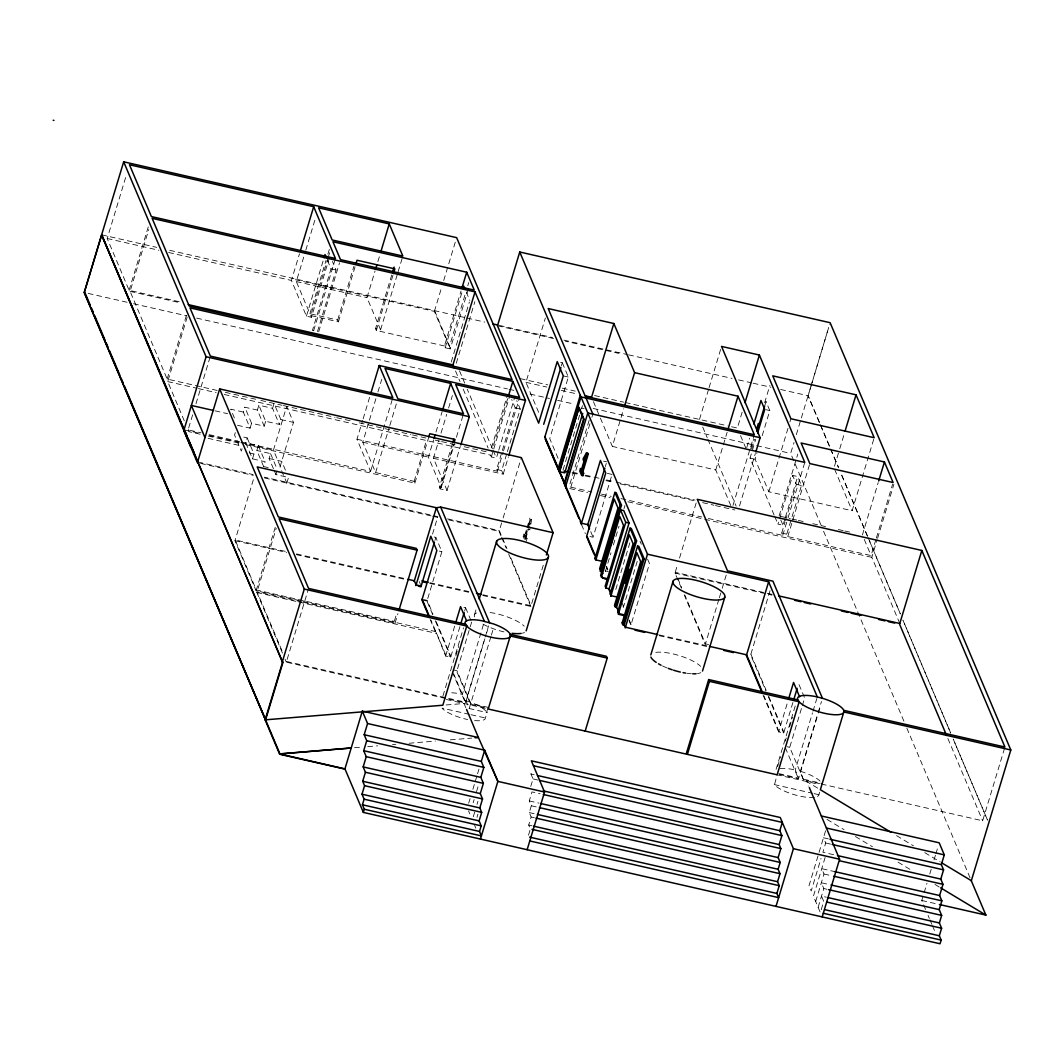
<?xml version="1.0" encoding="UTF-8"?>
<svg xmlns="http://www.w3.org/2000/svg" width="1064" height="1064" viewBox="0 0 1064 1064"><rect width="100%" height="100%" fill="white"/><g stroke="black" fill="none" stroke-linecap="round" stroke-linejoin="round"><path stroke-width="0.75" stroke-dasharray="5 3.75" d="M529.446 525.111L529.885 518.155L531.601 519.511L530.271 528.342M528.635 525.988L529.061 523.209L530.324 523.488L529.686 527.678M811.486 384.623L808.148 395.742L819.692 423.193M811.965 383.04L829.641 324.294M179.164 301.711L129.116 290.312L107.211 238.496L126.164 175.733M129.116 290.312L148.548 225.98M217.216 390.475L167.168 379.077L130.101 291.363L148.787 229.465M167.168 379.077L186.346 315.582M184.285 420.812L167.713 381.604L187.131 317.272M192.637 414.84L188.102 429.856L201.03 432.795M195.989 403.735L210.366 356.108M235.29 432.583L234.559 435.016L241.355 451.109L242.818 446.242M237.498 425.281L250.107 428.154L243.31 412.074L244.787 407.206L257.395 410.079L264.204 426.159L251.583 423.286L244.787 407.206M329.534 257.288L311.42 317.298L306.432 316.154L291.43 280.444L299.489 253.777M268.221 467.628L263.659 466.591L265.122 461.723L252.501 458.85L245.704 442.757L247.167 437.889L242.446 436.812M250.107 428.154L251.583 423.286M295.952 279.087L295.726 279.805L434.378 311.393L450.245 348.912L445.191 347.755L444.433 345.973L461.018 291.057M257.395 410.079L258.871 405.211L272.584 408.337L279.393 424.416L265.668 421.291L258.871 405.211M328.204 257.448L310.675 315.503L338.432 321.833L337.674 320.038L309.917 313.72L296.324 281.561L305.328 251.742M305.794 250.186L315.277 218.798M252.501 458.85L253.977 453.982L247.167 437.889M263.659 466.591L256.85 450.498L258.326 445.63L245.704 442.757M264.204 426.159L265.668 421.291M272.584 408.337L274.06 403.469L280.856 419.548L279.393 424.416M435.482 630.766L435.269 631.497L256.092 590.693L234.958 540.685L253.857 478.042M306.432 316.154L324.068 257.741M309.917 313.72L326.023 260.374M327.912 254.097L329.335 249.388M328.67 255.879L329.614 252.74M273.435 468.732L269.099 458.491L270.575 453.623L256.85 450.498M280.258 466.232L273.448 450.152L286.682 406.342L293.478 422.421L280.032 466.963L286.828 483.029M327.419 260.294L331.024 268.86L312.43 330.438L317.471 331.596L336.064 270.017L332.433 261.438M313.654 330.665L335.439 258.486M318.695 331.808L339.549 262.768M286.828 483.056L288.517 477.457L275.895 474.584L276.999 470.926M256.092 590.693L275.483 526.467M337.674 320.038L353.886 266.359M338.432 321.833L355.123 266.572M282.465 653.097L256.85 592.475L276.241 528.249M391.738 274.978L375.539 328.67L380.579 329.813L366.987 297.654L375.047 270.988M377.893 261.571L380.26 253.724M444.433 345.973L376.297 330.452L392.975 275.19M380.579 329.813L397.643 273.328M398.109 271.759L402.844 256.065M484.878 638.772L465.487 702.998L286.309 662.18L308.573 588.432M241.395 441.999L370.565 471.418L356.972 439.246L362.651 420.413M363.13 418.844L369.753 396.872M245.372 444.513L414.88 483.123L414.122 481.34L375.619 472.562L362.771 442.172L368.929 421.783M369.408 420.214L376.031 398.242M377.933 391.964L381.723 379.409M370.565 471.418L392.363 399.239M375.619 472.562L389.358 427.063M389.823 425.494L397.404 400.383M434.378 311.393L441.786 286.854M443.715 280.497L455.685 240.823M445.191 347.755L462.361 290.924M468.359 288.916L450.245 348.912L449.567 346.053L465.859 292.081M467.774 285.737L468.732 282.558M414.122 481.34L426.704 439.645M451.242 362.053L469.357 302.056M414.88 483.123L428.858 436.799M456.283 363.21L474.877 301.631M452.413 443.848L439.366 487.086L441.241 487.512L428.393 457.121L433.607 439.858M435.974 432.024L442.132 411.622M439.366 487.086L440.124 488.868L447.04 490.451L433.434 458.278L438.647 441.015M441.015 433.168L446.707 414.335M448.596 408.057L452.386 395.515M303.586 602.344L395.037 623.172L394.292 621.376L396.686 613.449M395.037 623.172L397.923 613.649M440.124 488.868L453.636 444.1M441.241 487.512L454.501 443.582M456.389 437.304L463.505 413.763M432.543 534.088L437.809 516.625L264.391 477.164M447.04 490.451L460.3 446.508M434.897 540.525L435.841 537.387L433.327 536.815M432.742 614.739L426.97 601.094L441.893 551.684L435.841 537.387M491.488 447.851L506.823 397.058M459.914 626.63L450.684 657.193L445.643 656.036L436.24 632.548M498.298 451.761L496.383 458.065L491.342 456.922L490.584 455.139L492.007 450.431M507.634 398.654L492.472 448.862L467.282 389.224M491.342 456.922L493.244 450.604M493.723 449.021L509.935 395.343M498.763 450.178L514.976 396.5M356.972 439.246L497.38 471.219L496.622 469.437L501.876 452.067M502.341 450.484L515.215 407.858L511.691 399.519M497.38 471.219L503.073 452.386M503.538 450.83L519.179 399.04M538.623 412.313L525.948 382.308L545.367 317.976M445.643 656.036L454.873 625.472M433.434 458.278L503.192 474.158L501.676 470.581L506.916 453.211M507.395 451.641L520.269 409.002L516.745 400.663M503.192 474.158L508.393 456.895M464.662 610.922L465.606 607.783L463.079 607.212M442.917 696.069L463.532 627.813M455.818 655.903L458.704 646.38M471.645 622.081L456.735 671.49L470.541 704.142L486.261 707.72M500.998 535.884L499.096 531.375L502.66 519.538M503.139 517.955L521.36 457.626M474.478 614.753L476.366 608.488M561.34 365.883L562.297 362.731L559.77 362.159M483.455 624.515L462.361 694.353L459.595 693.715A23.714 6.85 16.8 0 0 449.434 692.797M487.831 708.079L486.514 712.468L469.211 708.518L465.952 700.804L484.745 638.56M485.224 636.964L488.576 625.858M486.793 632.415L487.751 629.25M562.297 362.731L568.336 377.028L549.742 438.607L558.6 459.542M469.211 708.518L490.89 636.751M491.368 635.155L492.805 630.393M524.432 539.302L523.195 536.376L523.927 533.942L525.19 534.234L525.882 535.87L524.619 535.578L523.927 533.942M524.619 535.578L526.534 529.247M527.013 527.651L529.885 518.155M525.696 539.581L524.459 536.668L525.19 534.234M526.308 541.044L527.039 538.61L525.776 538.331L525.031 536.562L527.279 529.141M527.717 527.664L529.061 523.209M525.882 535.87L528.755 526.361M529.234 524.778L531.136 518.447M527.039 538.61L526.294 536.841L529.433 526.467M474.571 720.594A23.714 6.85 16.8 0 0 485.051 719.104L487.339 712.016M563.016 470.022L579.601 415.106M581.503 408.829L582.447 405.69M468.665 803.227L470.075 798.585M472.882 789.289L477.098 775.337M477.563 773.794L478.96 769.139M482.644 595.481L530.816 606.453L543.983 562.869M473.161 802.775L474.118 799.596M476.512 791.656L478.428 785.312M589.124 420.413L569.732 484.639L570.796 487.166L591.823 491.954M570.796 487.166L589.961 423.672M591.89 417.314L592.848 414.149M473.267 816.793L474.677 812.151M477.005 804.424L477.936 801.325M476.965 817.365L477.909 814.226M618.849 352.623L618.636 353.354L565.33 341.212M605.323 466.564L606.267 463.425M730.795 505.546L715.753 469.956L612.345 446.401L623.717 408.749M589.948 536.509L593.1 537.227L611.587 476.007M530.75 786.416L533.024 778.914L530.949 774.007L532.199 769.871M528.489 835.213L530.377 828.976L528.702 825.039L531.136 817.006L529.274 812.59L531.322 805.781L529.274 800.913L531.987 791.909L540.073 793.744M623.996 508.659L624.94 505.533M605.323 571.581L610.989 552.814M613.356 544.981L619.022 526.215M615.79 589.456L630.141 541.922M637.23 561.353L623.344 607.331L621.456 602.862M699.487 419.429L708.597 389.278M709.076 387.682L721.538 346.412M681.439 588.272L675.002 573.057L677.622 564.399M679.537 558.041L696.787 500.905M715.753 469.956L727.124 432.303M742.14 412.18L737.352 428.061L727.882 425.906M746.742 447.585L749.588 438.168M733.003 505.373L753.844 436.333M750.705 448.862L753.578 439.339M764.604 402.83L769.884 385.381M751.783 448.729L754.629 439.312M764.59 406.342L766.014 401.62L763.486 401.048M774.14 515.096L750.04 458.092L755.733 439.246M739.52 505.959L755.334 453.583M873.704 439.312L852.131 510.733L768.846 491.768L755.094 459.236L756.983 452.958M762.21 435.681L769.791 410.558L766.014 401.62M718.865 599.378L705.233 644.558L684.006 594.364M719.344 597.795L721.738 589.855M722.217 588.272L727.497 570.809M768.846 491.768L788.012 428.273M789.927 421.929L790.885 418.751M821.049 525.137L790.658 453.397L794.023 442.504M796.311 434.697L810.475 387.788M810.954 386.192L828.683 327.473M779.101 516.027L796.351 458.89M796.83 457.294L797.787 454.115M784.886 518.966L782.998 525.244L777.944 524.1L792.64 475.422L797.694 476.566L801.471 485.503L791.51 518.487M785.365 517.397L797.694 476.566M708.318 518.487L782.732 535.431L781.721 533.037L785.046 522.038M785.511 520.469L796.417 484.359L792.64 475.422M782.732 535.431L787.533 519.564M788.012 517.969L804.783 462.414M875.871 539.674L871.07 555.554L787.786 536.589L786.775 534.181L791.044 520.057M770.043 590.68L750.665 654.905L765.907 690.962M787.786 536.589L809.824 463.572M834.482 466.245L839.27 450.378M839.749 448.795L844.537 432.915M792.906 702.466L783.689 733.029L778.635 731.886L787.865 701.322M776.082 769.352L795.247 705.858M777.624 766.519L780.511 756.996M785.299 741.116L786.256 737.951M789.608 726.832L792.481 717.309M814.452 797.295A24.193 6.996 16.8 0 1 774.446 784.886L777.132 774.805L818.788 784.288M819.666 783.663L803.533 779.979L789.727 747.327L801.844 707.188M802.309 705.645L804.65 697.918L798.599 683.62L796.072 683.048M862.385 534.993L878.199 482.617M778.781 773.568L798.705 778.103L795.26 769.964L812.51 712.814M812.989 711.231L816.833 698.529M803.533 779.979L800.407 771.347L817.657 714.21M818.136 712.614L821.501 701.509M779.274 774.459L798.479 778.835L817.87 714.609M818.349 713.026L820.743 705.086M876.35 538.091L892.643 484.12M899.785 623.477L871.828 557.337L877.108 539.874M877.587 538.291L893.88 484.32M817.391 796.444A24.193 6.996 16.8 0 0 818.868 795.008L819.599 792.228M825.584 830.811L809.012 885.714L811.22 890.954L821.036 858.435M828.324 838.871L823.483 837.767L825.691 843.007L822.898 852.251L835.825 855.19M825.119 857.478L813.428 896.181L820.357 912.58L823.736 901.381L821.514 896.101L826.356 897.205M815.689 901.514L823.988 874.01L821.741 868.676L834.655 871.616M818.136 907.299L823.789 888.56L821.341 882.774L829.415 884.61M925.56 909.441L921.77 900.49L923.658 894.239M924.137 892.683L926.97 883.306M929.79 873.943L931.2 869.275M934.019 859.938L935.429 855.27M935.908 853.714L937.783 847.476M821.288 784.022L982.657 820.783L1004.921 747.034M446.095 704.966L464.024 703.49L465.899 707.932M354.485 747.739L361.095 747.194M367.705 746.649L377.614 745.837M392.496 744.614L395.795 744.335M409.015 743.257L435.455 741.076M450.325 739.852L471.818 738.084M331.024 268.86L336.064 270.017M101.692 234.838L156.74 247.38M169.681 250.319L465.34 317.657M466.963 318.03L484.758 322.086M499.322 325.398L552.628 337.541M563.933 340.121L626.935 354.472M628.558 354.831L732.059 378.412M738.536 379.888L751.463 382.827M753.086 383.2L770.881 387.243M780.577 389.464L808.081 395.715L819.759 423.206M497.487 325.757L554.012 338.631M107.211 238.496L158.922 250.266M168.617 252.474L291.43 280.444M296.324 281.561L366.987 297.654M766 409.707L769.791 410.558M563.282 375.885L568.336 377.028M520.363 378.638L547.8 384.889M562.324 388.187L575.225 391.126M594.59 395.542L623.637 402.165M625.26 402.524L726.313 425.547M130.101 291.363L180.135 302.761M525.948 382.308L546.75 387.043M561.154 390.328L577.167 393.973M88.206 293.411L127.055 302.256M133.519 303.732L186.932 315.902M196.641 318.109L507.408 388.892M509.031 389.264L515.508 390.741M530.072 394.052L549.49 398.481M557.589 400.317L573.775 404.001M593.193 408.43L755.054 445.297M756.664 445.656L790.658 453.397M581.622 408.071L584.149 408.643M750.04 458.092L755.094 459.236M515.215 407.858L520.269 409.002M796.417 484.359L801.471 485.503M603.594 461.138L606.746 461.856M607.331 473.36L612.053 474.438M780.697 516.386L790.313 518.58M791.909 518.939L796.71 520.043M798.319 520.402L803.121 521.493M812.736 523.688L825.544 526.6M838.366 529.526L843.167 530.617M844.763 530.989L849.577 532.08M225.289 392.323L259.19 400.037M260.8 400.41L281.947 405.264M283.41 405.557L335.067 417.314M336.676 417.687L351.213 420.998M359.286 422.834L410.943 434.604M412.553 434.963L427.09 438.275M435.163 440.11L440.004 441.214M441.613 441.587L456.15 444.898M464.223 446.734L486.82 451.881M572.685 472.217L579.122 473.68M585.559 475.156L600.043 478.454M606.493 479.917L614.54 481.753M616.149 482.112L695.031 500.08M572.06 472.908L578.51 474.384M584.947 475.847L591.398 477.31M605.908 480.622L613.968 482.458M620.418 483.921L696.175 501.184M702.612 502.647L713.904 505.214M715.513 505.586L734.852 509.988M167.713 381.604L196.76 388.214M198.383 388.586L216.138 392.629M224.211 394.465L490.584 455.139M781.721 533.037L786.775 534.181M280.856 419.548L293.478 422.421M496.622 469.437L501.676 470.581M243.31 412.074L230.689 409.188L234.399 417.966M601.532 494.162L611.241 496.369M620.95 498.59L701.841 517.011M569.732 488.536L587.501 492.579M600.428 495.531L610.124 497.739M627.893 501.782L871.828 557.337M362.771 442.172L428.393 457.121M215.021 410.824L227.643 413.697M209.103 434.644L239.772 441.627M184.391 429.869L201.362 433.726M209.249 435.522L239.227 442.358M240.81 442.717L273.448 450.152M200.165 434.218L188.86 431.652L188.328 429.125M208.238 436.054L238.908 443.05M208.118 438.328L241.249 445.883M249.242 452.905L253.977 453.982M269.099 458.491L281.721 461.364L285.431 470.142M530.337 519.232L531.601 519.511M528.781 529.513L530.045 529.806L529.473 529.074M198.037 462.029L253.112 474.571M447.478 518.846L499.309 530.643L506.93 548.665M525.031 536.562L526.294 536.841M523.195 536.376L524.459 536.668M200.604 463.399L253.298 475.395M264.471 477.949L431.04 515.88M432.649 516.253L437.517 517.357M448.862 519.937L499.096 531.375M772.158 594.404L675.228 572.326L677.156 576.888M675.002 573.057L771.945 595.135M605.283 570.916L608.236 571.581M439.366 551.112L441.893 551.684M708.584 644.545L705.445 643.826L684.87 595.148M429.883 582.686L470.022 591.823M482.87 594.749L531.042 605.722L509.47 554.677M659.361 634.942L707.826 645.981M429.657 583.404L469.809 592.555M659.135 635.673L707.6 646.713M285.219 551.352L235.171 539.953L256.304 589.961L394.292 621.376M296.51 553.918L406.275 578.922M234.958 540.685L286.602 552.442M296.297 554.65L406.049 579.654M423.406 599.498L427.196 600.362L432.968 614.008M423.193 600.229L426.97 601.094M301.99 601.971L257.062 591.744L282.692 652.365M256.85 592.475L297.202 601.665M298.811 602.038L436.014 633.279M453.171 669.894L456.948 670.759L470.754 703.41L488.057 707.347M787.2 746.755L789.727 747.327M286.535 661.449L465.713 702.267L453.756 673.978M803.746 779.26L821.701 783.343M446.295 699.46L488.243 709.01M469.397 714.343L441.972 708.092L443.369 709.502A23.714 6.85 16.8 0 0 467.655 719.53M471.006 714.715L485.53 718.014M774.193 784.54L812.47 793.265M814.066 793.624L818.841 794.715M530.949 774.007L534.181 774.752M825.691 843.007L830.545 844.098M533.024 778.914L537.865 780.018M529.274 800.913L538.969 803.121M531.322 805.781L537.786 807.244M823.988 874.01L832.061 875.845M921.77 900.49L937.81 904.147M529.274 812.59L535.737 814.066M531.136 817.006L534.367 817.737M823.789 888.56L827.021 889.291M528.702 825.039L531.933 825.77M800.407 771.347L801.325 771.6A24.193 6.996 16.8 0 1 820.025 781.056M465.952 700.804L469.849 702.027A23.714 6.85 16.8 0 1 486.115 711.484L486.514 712.468M817.631 788.105L806.778 781.561L808.68 786.043M896.553 835.639L913.484 845.84M924.776 852.636L940.297 861.986M827.007 819.386L844.058 829.667M855.429 836.517L872.48 846.784M898.069 862.199L910.864 869.9M934.977 884.437L939.219 886.99M820.397 424.736L830.08 447.625L820.331 424.722M830.718 449.141L838.459 467.455L830.651 449.141M868.131 537.653L900.383 613.955L868.078 537.653M834.628 469.317L852.131 510.733M864.247 539.395L871.07 555.554M947.878 738.496L982.657 820.783M823.563 531.229L904.254 721.991M906.834 728.095L970.621 879.143M780.763 519.977L782.998 525.244M740.531 435.588L746.263 449.154M774.778 516.599L777.944 524.1M928.087 915.412L929.338 918.392M929.976 919.881L931.865 924.363M932.49 925.853L935.017 931.825M702.706 427.036L707.214 437.69M707.853 439.219L736.155 506.158M750.878 654.174L766.12 690.23M768.66 696.242L783.902 732.298L778.861 731.154L764.019 696.042M768.447 696.973L783.689 733.029M763.141 695.244L778.635 731.886M785.312 747.659L798.479 778.835M677.795 578.417L681.652 587.541M593.459 401.713L599.75 416.609M600.375 418.099L612.345 446.401M640.049 541.283L641.313 544.263M647.604 559.159L649.492 563.627L630.899 625.206L629.01 620.738M606.56 566.381L607.823 569.36M621.682 602.131L623.571 606.6M629.236 620.006L631.125 624.475M606.347 567.112L607.611 570.091M590.733 531.641L593.1 537.227M581.529 524.605L585.346 533.623M466.205 291.895L469.836 300.487M434.604 310.661L449.567 346.053M459.515 370.857L464.689 383.093M493.151 450.418L496.383 458.065M455.525 370.95L460.007 381.537M463.199 389.105L488.123 448.077M501.623 537.387L506.065 547.894M508.605 553.905L530.816 606.453M375.539 328.67L376.297 330.452M465.606 607.783L471.046 620.658M310.675 315.503L311.42 317.298M419.269 581.609L420.519 584.575M436.173 621.589L450.91 656.461L445.856 655.304L431.04 620.246M435.309 620.804L450.684 657.193M430.189 619.474L435.269 631.497M452.306 671.823L465.487 702.998M468.532 810.888L469.796 813.88M474.597 825.225L475.847 828.178M270.575 453.623L277.372 469.716M274.047 470.195L275.895 474.584M258.326 445.63L265.122 461.723M285.032 659.148L286.309 662.18M524.486 632.482A27.092 7.834 16.8 0 1 522.437 633.186M504.017 631.896A27.092 7.834 16.8 0 1 479.851 622.227M474.557 616.894A27.092 7.834 16.8 0 1 478.202 612.438M490.078 612.518A27.092 7.834 16.8 0 1 524.246 626.177M700.83 672.648A27.092 7.834 16.8 0 1 697.492 673.579M691.387 673.738A27.092 7.834 16.8 0 1 686.905 673.286M666.982 667.886A27.092 7.834 16.8 0 1 662.446 665.904M655.823 652.378A27.092 7.834 16.8 0 1 700.591 666.343M780.018 768.647A24.193 6.996 16.8 0 1 795.26 769.964M950.657 733.003L902.91 620.073L950.697 732.976M987.459 819.958L953.251 739.094L987.459 819.958M867.493 536.123L841.039 473.56L867.426 536.136"/><path stroke-width="1.5" d="M611.374 540.552C609.872 550.327 610.59 537.014 611.76 541.443M625.153 580.479L625.871 577.007L626.51 577.965L625.153 580.479L625.871 577.007M625.406 580.532L626.124 577.074M627.042 575.345C628.545 565.569 627.827 578.869 626.656 574.454L627.76 571.873M558.972 469.982L580.997 396.912L760.122 437.703L755.812 451.987M508.871 455.326L525.456 400.41L456.642 237.644L123.677 161.808L84.216 292.507L265.574 719.942L84.282 292.52L101.692 234.838L282.558 662.167L265.135 719.849L279.566 753.99L351.173 748.005L279.539 753.897L344.936 768.873L362.319 711.098L478.428 737.552L497.872 781.388L480.449 839.07M123.677 161.808L206.083 356.746L183.819 430.494L197.412 462.667L219.676 388.919L521.36 457.626L553.094 532.705L546.377 554.929M190.616 446.587L101.625 234.825L282.558 662.167M300.434 250.638L313.694 206.695L129.476 164.747L151.381 216.564L335.439 258.486L313.694 206.695M324.068 257.741L325.012 254.575L326.222 257.435M356.068 263.407L357.025 260.254L394.877 268.873L393.454 273.608M375.512 269.418L376.935 264.71M380.726 252.155L389.251 223.906L318.588 207.812L332.181 239.972L402.844 256.065L389.251 223.906M392.696 271.825L394.132 267.091M282.239 662.087L304.291 589.07L219.676 388.919M265.574 719.942L282.984 662.26M370.698 393.733L379.236 365.497L519.644 397.471L512.848 381.391L189.977 307.855L210.366 356.108L392.829 397.67L379.236 365.497M461.962 287.918L466.71 272.224L332.939 241.754L340.493 259.629L474.265 290.1L466.71 272.224M428.858 436.799L429.803 433.713L455.033 439.459L454.102 442.558M454.248 367.931L452.971 364.899L475.01 291.882L152.139 218.346L189.219 306.06L512.09 379.595L475.01 291.882M434.072 438.302L435.03 435.163M442.597 410.052L450.657 383.373L385.035 368.437L397.883 398.814L463.505 413.763L450.657 383.373M398.88 610.47L417.088 550.154L416.33 548.359L278.356 516.944L257.222 466.936L436.386 507.741L440.682 507.102L553.094 532.705M821.328 815.968L939.193 842.808L944.287 854.871L941.347 864.606L943.569 869.847L940.776 879.09L942.983 884.33L939.605 895.529L941.853 900.849L939.206 909.614L941.653 915.399L939.379 922.954L941.613 928.22L939.326 935.775L941.161 940.097L940.057 943.755L363.343 812.404L364.3 809.239L362.412 804.783L364.101 799.184L361.999 794.21L364.58 785.697L362.704 781.269L365.418 772.264L363.17 766.918L366.255 756.704L363.715 750.705L366.721 740.717L364.194 734.719L367.572 723.52L362.319 711.098M452.878 442.305L453.809 439.219M414.122 581.489L436.386 507.741L484.413 621.336M415.878 585.639L430.8 536.229L436.839 550.54L421.929 599.936L428.912 616.468M460.779 444.938L469.304 416.702L455.711 384.53L525.456 400.41M971.312 880.779L1010.8 749.987L830.12 322.698L519.751 252.008L497.487 325.757L538.65 423.153L557.243 361.587L563.282 375.885L544.702 437.464M434.431 542.095L420.932 586.796L418.405 586.224M508.579 395.515L512.848 381.391M455.818 622.334L460.552 606.626L466.604 620.937M460.858 623.491L464.183 612.492M479.199 599.112L496.662 541.244M543.704 424.31L560.861 367.466M558.241 468.253L580.292 395.236M559.198 471.605L579.095 407.499L584.069 419.269L564.678 483.495L559.198 471.605L564.758 472.868L582.726 413.351M559.704 471.724L579.095 407.499M564.173 483.375L583.564 419.149L578.59 407.379M364.3 809.239L481.407 835.905L479.518 831.45L481.207 825.85L479.119 820.889L481.686 812.364L479.811 807.935L482.537 798.931L480.276 793.598L483.362 783.37L480.822 777.372L483.841 767.397L481.3 761.398L484.679 750.2L367.572 723.52M613.835 323.509L634.61 372.653L738.017 396.207L754.323 434.764L585.293 396.274L548.213 308.56L613.835 323.509L591.571 397.244L585.16 395.795M565.755 486.009L587.793 412.992L804.783 462.414L759.39 355.043L721.538 346.412L760.122 437.703M566.287 488.536L561.22 475.595M526.161 630.886L548.359 557.376A27.092 7.834 16.8 0 0 512.263 539.009A27.092 7.834 16.8 0 0 506.916 551.551A27.092 7.834 16.8 0 0 548.359 557.376M581.782 468.852L580.518 468.559L579.787 470.993L581.636 475.382L582.899 475.661L583.631 473.227L582.939 471.605L588.206 454.182L587.754 453.104L586.49 452.825L583.125 458.81L583.471 460.273L584.735 460.566M581.636 475.382L582.367 472.948L581.676 471.312L586.942 453.889L586.49 452.825M582.527 470.621L583.87 466.165M584.774 463.199L586.118 458.744M589.562 528.848L587.78 524.645L581.476 523.209L600.428 460.419L605.749 472.988L586.796 535.791L596.345 558.401L595.082 558.121L595.84 559.903L603.208 561.579M587.78 524.645L604.844 468.133M624.661 405.61L634.61 372.653M594.244 554.663L594.457 553.932M594.869 558.853L614.926 492.406L616.189 492.685L621.482 505.201L601.413 571.647L600.163 571.355M595.84 559.903L614.207 499.056L617.998 507.994L599.617 568.841L602.769 573.602M600.375 570.623L620.219 504.908L614.926 492.406M616.535 607.398L636.591 540.951L631.298 528.436L630.034 528.156L610.204 593.872L611.454 594.151L609.193 588.791L629.037 523.076L623.743 510.56L620.458 509.816L600.628 575.531L603.182 578.51M612 540.645L614.394 532.692L613.635 532.519L614.207 533.862M610.842 544.994L612.292 540.219M609.193 588.791L605.908 588.046L625.752 522.331L620.458 509.816M527.146 849.71L544.555 792.028L531.375 760.827L780.231 817.511L793.425 848.7L776.002 906.382M610.736 596.385L629.329 534.806L633.107 543.744L614.513 605.323L615.271 607.105L635.328 540.658L630.034 528.156M624.555 581.755L628.385 569.041L629.143 569.213L629.715 570.557L625.871 583.272L624.555 581.755L625.313 581.928M625.792 580.346L627.228 575.571M625.113 583.099L628.957 570.384L628.385 569.041M624.395 614.872L618.517 613.529L617.758 611.734L637.589 546.018L638.852 546.311L644.146 558.826L624.089 625.273M585.173 731.088L607.225 658.071L606.467 656.288L510.095 634.33M637.589 546.018L642.882 558.534L622.826 624.98L622.068 623.198L640.661 561.619L636.884 552.682L618.29 614.261L624.182 615.604M625.22 627.946L647.484 554.198L519.751 252.008M650.809 654.919L673.073 581.17M728.069 429.164L738.017 396.207M745.013 402.658L759.39 355.043M753.857 424.031L760.96 400.476L764.737 409.414L757.635 432.968M756.943 428.233L758.379 423.472M757.009 431.465L764.59 406.342M702.506 671.038L724.77 597.303A27.092 7.834 16.8 0 0 688.674 578.922A27.092 7.834 16.8 0 0 683.327 591.464A27.092 7.834 16.8 0 0 724.77 597.303M686.426 753.312L708.691 679.563L797.761 699.846A24.193 6.996 16.8 0 1 817.312 696.947L823.376 698.582A24.193 6.996 16.8 0 1 843.739 710.326L1004.921 747.034L921.836 550.46L697.266 499.309L727.497 570.809L772.929 581.157L822.459 698.33M708.691 679.563L709.435 681.346L687.397 754.363L686.639 752.581M647.484 554.198L768.634 581.795L746.369 655.544L761.851 692.185M845.016 431.332L856.041 394.824L772.757 375.858L790.885 418.751L874.182 437.716L856.041 394.824M788.81 698.17L793.558 682.476L799.596 696.774M793.864 699.327L797.175 688.328M878.678 481.034L884.437 461.976L801.139 443.01L809.824 463.572L893.122 482.537L884.437 461.976M529.792 840.946L778.649 897.63L776.88 893.441L779.234 885.66L777.571 881.71L779.992 873.677L778.13 869.275L780.191 862.452L778.13 857.597L780.843 848.593L779.167 844.59L781.88 835.586L779.806 830.691L782.306 822.419L533.45 765.734M921.836 550.46L899.572 624.209L946.588 735.45M822.193 916.902L839.602 859.22L809.305 787.546M612.292 538.823L613.263 535.418M610.404 543.957L611.122 540.485M627.294 575.398L628.013 571.94M583.471 460.273L585.293 456.975L581.263 470.328L580.518 468.559M265.135 719.849L442.837 705.233L466.737 626.071L304.291 589.07M475.116 737.817L478.428 737.552L466.537 709.422M53.2 120.245L53.945 120.418M492.845 323.922L497.699 325.025M188.208 304.597L452.971 364.899M206.083 356.746L469.304 416.702M586.942 453.889L588.206 454.182M581.676 471.312L582.939 471.605M582.367 472.948L583.631 473.227M564 471.073L568.828 472.177M213.452 410.465L191.36 405.437L204.966 437.61M620.219 504.908L621.482 505.201M625.752 522.331L629.037 523.076M635.328 540.658L636.591 540.951M610.563 545.406L609.805 545.234L610.364 546.577M642.882 558.534L644.146 558.826M778.622 595.88L899.785 623.477M794.555 600.282L801.019 601.759M804.251 602.49L810.715 603.966M841.411 610.962L847.875 612.425M851.094 613.17L860.789 615.378M878.558 619.421L885.022 620.897M888.254 621.629L894.718 623.105M628.957 570.384L629.715 570.557M607.584 578.736L601.386 577.313L619.753 516.466L623.531 525.403L605.163 586.251L605.908 588.046M604.645 578.843L607.597 579.521M417.088 550.154L279.114 518.727L308.573 588.432L465.407 624.156M618.317 597.33L610.949 595.654L610.204 593.872M617.758 611.734L619.022 612.026M421.849 580.851L428.273 582.314M476.446 593.286L481.261 594.39M657.752 634.583L625.433 627.215L622.294 622.467M709.435 646.353L746.582 654.812L762.077 691.454M423.233 581.942L426.451 582.673M634.915 630.154L644.598 632.362M723.759 650.397L733.442 652.604M407.884 579.282L414.348 580.758L416.104 584.907L421.144 586.064M607.225 658.071L510.294 635.993L488.243 709.01L777.132 774.805L799.17 701.788L709.435 681.346M1010.8 749.987L843.832 711.962L820.357 789.741L890.901 832.234M826.422 828.031L944.287 854.871M829.947 839.243L941.347 864.606M364.194 734.719L481.3 761.398M537.413 775.483L779.806 830.691M832.154 844.47L943.569 869.847M366.721 740.717L483.841 767.397M539.488 780.378L781.88 835.586M971.272 880.673L985.889 915.093L939.406 904.506M837.435 855.562L940.776 879.09M543.225 790.858L779.167 844.59M363.715 750.705L480.822 777.372M544.555 792.028L497.872 781.388L484.679 750.2M793.425 848.7L839.602 859.22M839.642 860.789L942.983 884.33M543.305 794.489L780.843 848.593M366.255 756.704L483.362 783.37M540.578 803.493L778.13 857.597M834.655 871.616L939.605 895.529M363.17 766.918L480.276 793.598M539.408 807.616L780.191 862.452M833.671 876.217L941.853 900.849M365.418 772.264L482.537 798.931M345.055 769.139L280.125 754.349L124.315 385.767M537.347 814.426L778.13 869.275M831.024 884.969L939.206 909.614M535.977 818.11L779.992 873.677M362.704 781.269L479.811 807.935M828.63 889.664L941.653 915.399M364.58 785.697L481.686 812.364M533.556 826.143L777.571 881.71M531.987 829.348L779.234 885.66M827.965 897.577L939.379 922.954M361.999 794.21L479.119 820.889M826.967 902.112L941.613 928.22M364.101 799.184L481.207 825.85M529.633 837.129L776.88 893.441M824.693 909.654L939.326 935.775M362.412 804.783L479.518 831.45M823.297 913.258L941.161 940.097M941.707 862.838L971.339 880.686M940.643 887.841L985.889 915.093M797.761 699.846L799.436 702.134A24.193 6.996 16.8 0 0 824.188 713.226A24.193 6.996 16.8 0 0 843.845 712.255L843.739 710.326M545.353 438.98L559.89 472.549M185.003 431.319L186.865 435.708M188.102 438.634L194.313 453.264M768.634 581.795L817.312 696.947M586.038 398.056L592.848 414.149M581.05 471.286L582.899 475.661M544.954 436.812L581.476 523.209M618.45 610.683L614.726 604.591M545.327 438.967L558.667 470.501M564.386 484.027L578.989 518.594M580.266 521.599L581.529 524.605M586.61 536.628L593.606 553.16M608.967 589.523L610.111 592.196M463.784 286.176L464.995 289.036M440.682 507.102L489.533 622.679M422.142 599.218L429.763 617.24M344.909 768.78L363.343 812.404M84.96 292.68L90.121 304.889M91.411 307.935L93.353 312.51M94.643 315.569L104.964 339.988M106.254 343.034L108.182 347.609M109.472 350.668L119.793 375.073M121.083 378.132L123.025 382.708M521.161 633.426A27.092 7.834 16.8 0 1 512.103 633.319M696.069 673.738A27.092 7.834 16.8 0 1 692.744 673.805M685.642 673.086A27.092 7.834 16.8 0 1 683.035 672.621M680.362 672.062A27.092 7.834 16.8 0 1 673.565 670.214M672.222 669.788A27.092 7.834 16.8 0 1 668.259 668.378M661.063 665.213A27.092 7.834 16.8 0 1 658.47 663.816M656.195 662.393A27.092 7.834 16.8 0 1 650.889 657.06M510.534 635.434L509.816 637.083A23.714 6.85 16.8 0 1 490.943 637.19A23.714 6.85 16.8 0 1 468.133 627.481L464.968 623.052A23.714 6.85 16.8 0 1 481.646 620.698L493.43 623.903A23.714 6.85 16.8 0 1 509.709 633.359L510.534 635.434"/></g></svg>
